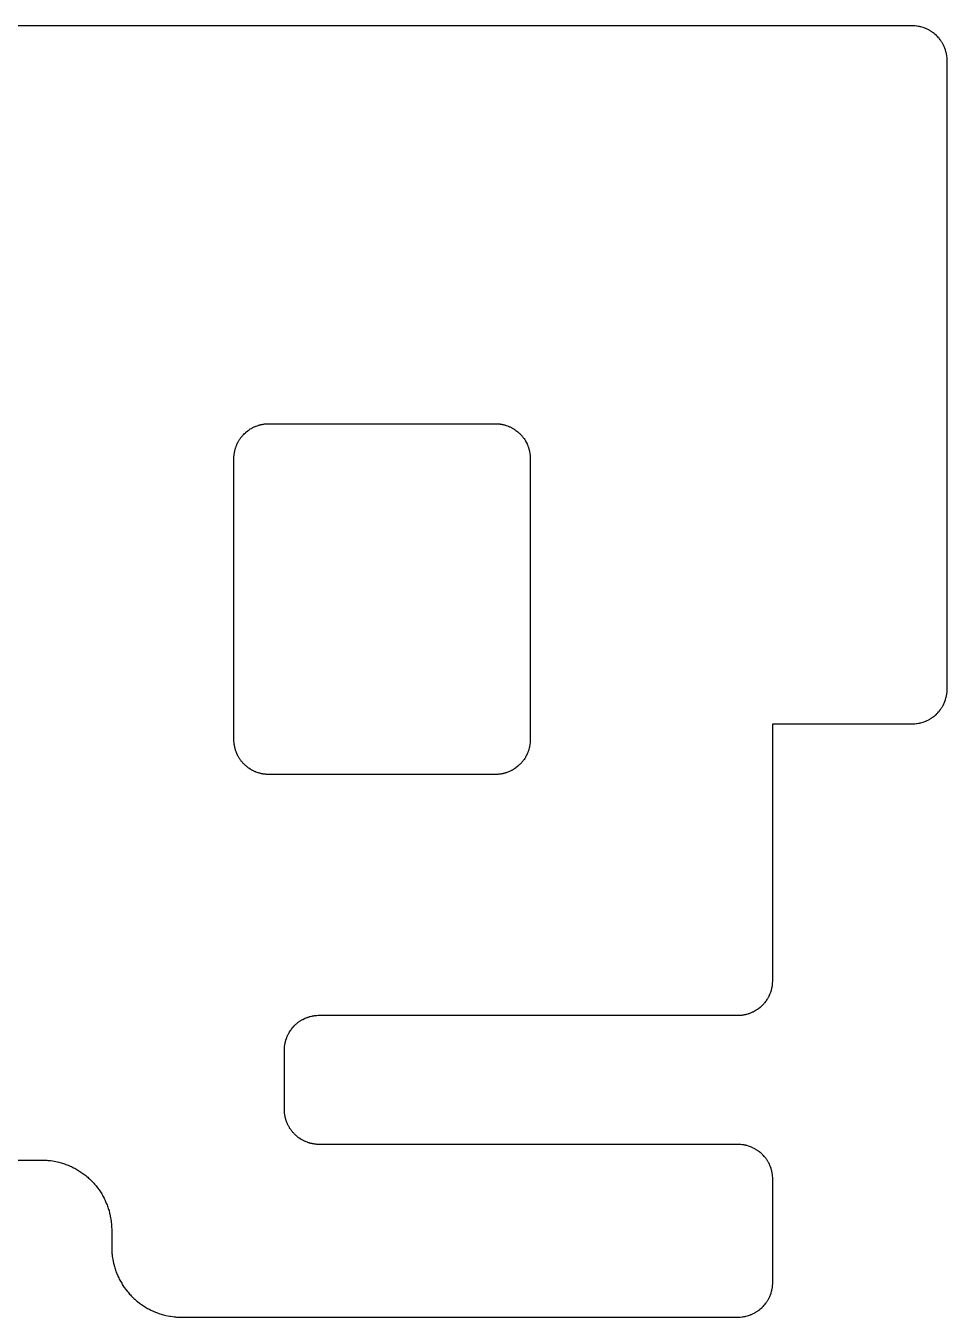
# Model space of a CAD drawing. Header units: metres. Extents: x -5 to 106, y 0 to 37.
# Drawn here: x 79.54 to 105.95, y 0 to 37 of the extents above; entities that cross this region are included whole.
import ezdxf

# ---------------------------------------------------------------- set-up
doc = ezdxf.new("R2010")
doc.units = ezdxf.units.M

msp = doc.modelspace()

# ---------------------------------------------------------------- linework, layer by layer
for p, q in [((104.968, 37), (-4.01758, 37)), ((104.985, 36.999), (104.968, 37)), ((105.002, 36.999), (104.985, 36.999)), ((105.02, 36.998), (105.002, 36.999)), ((105.072, 36.9922), (105.02, 36.998)), ((105.089, 36.9902), (105.072, 36.9922)), ((105.124, 36.9844), (105.089, 36.9902)), ((105.141, 36.9814), (105.124, 36.9844)), ((105.158, 36.9785), (105.141, 36.9814)), ((105.175, 36.9746), (105.158, 36.9785)), ((105.192, 36.9707), (105.175, 36.9746)), ((105.259, 36.9512), (105.192, 36.9707)), ((105.309, 36.9336), (105.259, 36.9512)), ((105.324, 36.9268), (105.309, 36.9336)), ((105.341, 36.9209), (105.324, 36.9268)), ((105.356, 36.9131), (105.341, 36.9209)), ((105.373, 36.9062), (105.356, 36.9131)), ((105.42, 36.8828), (105.373, 36.9062)), ((105.435, 36.875), (105.42, 36.8828)), ((105.45, 36.8662), (105.435, 36.875)), ((105.465, 36.8574), (105.45, 36.8662)), ((105.479, 36.8477), (105.465, 36.8574)), ((105.495, 36.8389), (105.479, 36.8477)), ((105.509, 36.8291), (105.495, 36.8389)), ((105.523, 36.8193), (105.509, 36.8291)), ((105.538, 36.8086), (105.523, 36.8193)), ((105.552, 36.7988), (105.538, 36.8086)), ((105.579, 36.7773), (105.552, 36.7988)), ((105.593, 36.7656), (105.579, 36.7773)), ((105.606, 36.7549), (105.593, 36.7656)), ((105.645, 36.7197), (105.606, 36.7549)), ((105.657, 36.707), (105.645, 36.7197)), ((105.669, 36.6943), (105.657, 36.707)), ((105.682, 36.6816), (105.669, 36.6943)), ((105.705, 36.6562), (105.682, 36.6816)), ((105.716, 36.6426), (105.705, 36.6562)), ((105.728, 36.6289), (105.716, 36.6426)), ((105.749, 36.6016), (105.728, 36.6289)), ((105.759, 36.5879), (105.749, 36.6016)), ((105.77, 36.5732), (105.759, 36.5879)), ((105.779, 36.5596), (105.77, 36.5732)), ((105.789, 36.5449), (105.779, 36.5596)), ((105.798, 36.5303), (105.789, 36.5449)), ((105.808, 36.5146), (105.798, 36.5303)), ((105.816, 36.5), (105.808, 36.5146)), ((105.824, 36.4844), (105.816, 36.5)), ((105.833, 36.4697), (105.824, 36.4844)), ((105.856, 36.4229), (105.833, 36.4697)), ((105.863, 36.4062), (105.856, 36.4229)), ((105.877, 36.375), (105.863, 36.4062)), ((105.884, 36.3584), (105.877, 36.375)), ((105.901, 36.3086), (105.884, 36.3584)), ((105.916, 36.2588), (105.901, 36.3086)), ((105.92, 36.2422), (105.916, 36.2588)), ((105.925, 36.2246), (105.92, 36.2422)), ((105.928, 36.208), (105.925, 36.2246)), ((105.932, 36.1904), (105.928, 36.208)), ((105.935, 36.1738), (105.932, 36.1904)), ((105.938, 36.1562), (105.935, 36.1738)), ((105.94, 36.1396), (105.938, 36.1562)), ((105.946, 36.0869), (105.94, 36.1396)), ((105.947, 36.0693), (105.946, 36.0869)), ((105.948, 36.0527), (105.947, 36.0693)), ((105.95, 36.0176), (105.948, 36.0527)), ((105.95, 17.9824), (105.95, 36.0176)), ((86.1289, 25.5273), (86.1445, 25.5332)), ((86.1445, 25.5332), (86.1943, 25.5508)), ((86.1943, 25.5508), (86.2109, 25.5557)), ((86.2109, 25.5557), (86.2275, 25.5615)), ((86.2275, 25.5615), (86.2441, 25.5654)), ((86.2441, 25.5654), (86.2617, 25.5703)), ((86.2617, 25.5703), (86.2783, 25.5742)), ((86.2783, 25.5742), (86.2959, 25.5781)), ((86.2959, 25.5781), (86.3125, 25.5811)), ((86.3125, 25.5811), (86.3301, 25.585)), ((86.3301, 25.585), (86.3467, 25.5879)), ((86.3467, 25.5879), (86.3643, 25.5898)), ((86.3643, 25.5898), (86.3818, 25.5928)), ((86.3818, 25.5928), (86.3984, 25.5947)), ((86.3984, 25.5947), (86.416, 25.5957)), ((86.416, 25.5957), (86.4336, 25.5977)), ((86.4336, 25.5977), (86.4688, 25.5996)), ((86.4688, 25.5996), (93.0352, 25.5996)), ((93.0352, 25.5996), (93.0527, 25.5986)), ((93.0527, 25.5986), (93.0693, 25.5977)), ((93.0693, 25.5977), (93.0869, 25.5957)), ((93.0869, 25.5957), (93.1045, 25.5947)), ((93.1045, 25.5947), (93.1221, 25.5928)), ((93.1221, 25.5928), (93.1396, 25.5898)), ((93.1396, 25.5898), (93.1562, 25.5879)), ((93.1562, 25.5879), (93.1738, 25.585)), ((93.1738, 25.585), (93.1904, 25.5811)), ((93.1904, 25.5811), (93.208, 25.5781)), ((93.208, 25.5781), (93.2246, 25.5742)), ((93.2246, 25.5742), (93.2422, 25.5703)), ((93.2422, 25.5703), (93.2588, 25.5654)), ((93.2588, 25.5654), (93.2754, 25.5615)), ((93.2754, 25.5615), (93.292, 25.5557)), ((93.292, 25.5557), (93.3086, 25.5508)), ((93.3086, 25.5508), (93.375, 25.5273)), ((85.6738, 25.1592), (85.6846, 25.1738)), ((85.6846, 25.1738), (85.6943, 25.1875)), ((85.6943, 25.1875), (85.7051, 25.2012)), ((85.7051, 25.2012), (85.7158, 25.2158)), ((85.7158, 25.2158), (85.7266, 25.2295)), ((85.7266, 25.2295), (85.7373, 25.2422)), ((85.7373, 25.2422), (85.749, 25.2559)), ((85.749, 25.2559), (85.7598, 25.2686)), ((85.7598, 25.2686), (85.7725, 25.2822)), ((85.7725, 25.2822), (85.7842, 25.2949)), ((85.7842, 25.2949), (85.8086, 25.3193)), ((85.8086, 25.3193), (85.834, 25.3428)), ((85.834, 25.3428), (85.8477, 25.3545)), ((85.8477, 25.3545), (85.8604, 25.3662)), ((85.8604, 25.3662), (85.9014, 25.3984)), ((85.9014, 25.3984), (85.916, 25.4092)), ((85.916, 25.4092), (85.9297, 25.4189)), ((85.9297, 25.4189), (85.9736, 25.4482)), ((85.9736, 25.4482), (86.0029, 25.4658)), ((86.0029, 25.4658), (86.0186, 25.4746)), ((86.0186, 25.4746), (86.0342, 25.4824)), ((86.0342, 25.4824), (86.0498, 25.4912)), ((86.0498, 25.4912), (86.0654, 25.499)), ((86.0654, 25.499), (86.0811, 25.5059)), ((86.0811, 25.5059), (86.0967, 25.5137)), ((86.0967, 25.5137), (86.1123, 25.5205)), ((86.1123, 25.5205), (86.1289, 25.5273)), ((93.375, 25.5273), (93.4062, 25.5137)), ((93.4062, 25.5137), (93.4229, 25.5059)), ((93.4229, 25.5059), (93.4385, 25.499)), ((93.4385, 25.499), (93.4541, 25.4912)), ((93.4541, 25.4912), (93.4697, 25.4824)), ((93.4697, 25.4824), (93.4844, 25.4746)), ((93.4844, 25.4746), (93.5, 25.4658)), ((93.5, 25.4658), (93.5146, 25.457)), ((93.5146, 25.457), (93.5303, 25.4482)), ((93.5303, 25.4482), (93.5596, 25.4287)), ((93.5596, 25.4287), (93.5732, 25.4189)), ((93.5732, 25.4189), (93.5879, 25.4092)), ((93.5879, 25.4092), (93.6426, 25.3662)), ((93.6426, 25.3662), (93.6562, 25.3545)), ((93.6562, 25.3545), (93.6943, 25.3193)), ((93.6943, 25.3193), (93.707, 25.3066)), ((93.707, 25.3066), (93.7197, 25.2949)), ((93.7197, 25.2949), (93.7314, 25.2822)), ((93.7314, 25.2822), (93.7432, 25.2686)), ((93.7432, 25.2686), (93.7549, 25.2559)), ((93.7549, 25.2559), (93.7656, 25.2422)), ((93.7656, 25.2422), (93.7773, 25.2295)), ((93.7773, 25.2295), (93.7881, 25.2158)), ((93.7881, 25.2158), (93.7988, 25.2012)), ((93.7988, 25.2012), (93.8086, 25.1875)), ((93.8086, 25.1875), (93.8193, 25.1738)), ((93.8193, 25.1738), (93.8389, 25.1445)), ((85.5156, 24.7559), (85.5215, 24.791)), ((85.5215, 24.791), (85.5254, 24.8076)), ((85.5254, 24.8076), (85.5293, 24.8252)), ((85.5293, 24.8252), (85.5371, 24.8584)), ((85.5371, 24.8584), (85.542, 24.875)), ((85.542, 24.875), (85.5469, 24.8926)), ((85.5469, 24.8926), (85.5527, 24.9092)), ((85.5527, 24.9092), (85.5576, 24.9258)), ((85.5576, 24.9258), (85.5635, 24.9414)), ((85.5635, 24.9414), (85.5693, 24.958)), ((85.5693, 24.958), (85.5762, 24.9746)), ((85.5762, 24.9746), (85.583, 24.9902)), ((85.583, 24.9902), (85.5898, 25.0068)), ((85.5898, 25.0068), (85.5967, 25.0225)), ((85.5967, 25.0225), (85.6201, 25.0693)), ((85.6201, 25.0693), (85.6289, 25.085)), ((85.6289, 25.085), (85.6377, 25.0996)), ((85.6377, 25.0996), (85.6465, 25.1152)), ((85.6465, 25.1152), (85.6553, 25.1299)), ((85.6553, 25.1299), (85.665, 25.1445)), ((85.665, 25.1445), (85.6738, 25.1592)), ((93.8389, 25.1445), (93.8477, 25.1299)), ((93.8477, 25.1299), (93.8574, 25.1152)), ((93.8574, 25.1152), (93.8662, 25.0996)), ((93.8662, 25.0996), (93.875, 25.085)), ((93.875, 25.085), (93.9062, 25.0225)), ((93.9062, 25.0225), (93.9131, 25.0068)), ((93.9131, 25.0068), (93.9209, 24.9902)), ((93.9209, 24.9902), (93.9268, 24.9746)), ((93.9268, 24.9746), (93.9336, 24.958)), ((93.9336, 24.958), (93.9395, 24.9414)), ((93.9395, 24.9414), (93.9453, 24.9258)), ((93.9453, 24.9258), (93.9512, 24.9092)), ((93.9512, 24.9092), (93.9561, 24.8926)), ((93.9561, 24.8926), (93.9609, 24.875)), ((93.9609, 24.875), (93.9707, 24.8418)), ((93.9707, 24.8418), (93.9746, 24.8252)), ((93.9746, 24.8252), (93.9785, 24.8076)), ((93.9785, 24.8076), (93.9814, 24.791)), ((93.9814, 24.791), (93.9873, 24.7559)), ((85.5029, 24.5996), (85.5039, 24.6172)), ((85.5029, 16.5508), (85.5029, 24.5996)), ((85.5039, 24.6348), (85.5059, 24.6699)), ((85.5039, 24.6172), (85.5039, 24.6348)), ((85.5059, 24.6699), (85.5068, 24.6865)), ((85.5068, 24.6865), (85.5127, 24.7393)), ((85.5127, 24.7393), (85.5156, 24.7559)), ((93.9873, 24.7559), (93.9902, 24.7393)), ((93.9902, 24.7393), (93.9961, 24.6865)), ((93.9961, 24.6865), (93.998, 24.6699)), ((93.998, 24.6699), (93.999, 24.6523)), ((93.999, 24.6523), (93.999, 24.6348)), ((93.999, 24.6348), (94, 24.6172)), ((94, 24.6172), (94, 16.5332)), ((105.92, 17.7578), (105.925, 17.7754)), ((105.925, 17.7754), (105.928, 17.792)), ((105.928, 17.792), (105.932, 17.8096)), ((105.932, 17.8096), (105.935, 17.8262)), ((105.935, 17.8262), (105.938, 17.8438)), ((105.938, 17.8438), (105.94, 17.8604)), ((105.94, 17.8604), (105.946, 17.9131)), ((105.946, 17.9131), (105.947, 17.9307)), ((105.947, 17.9307), (105.948, 17.9473)), ((105.948, 17.9473), (105.95, 17.9824)), ((105.728, 17.3711), (105.749, 17.3984)), ((105.749, 17.3984), (105.759, 17.4121)), ((105.759, 17.4121), (105.77, 17.4268)), ((105.77, 17.4268), (105.779, 17.4404)), ((105.779, 17.4404), (105.789, 17.4551)), ((105.789, 17.4551), (105.798, 17.4697)), ((105.798, 17.4697), (105.808, 17.4854)), ((105.808, 17.4854), (105.816, 17.5)), ((105.816, 17.5), (105.824, 17.5156)), ((105.824, 17.5156), (105.833, 17.5303)), ((105.833, 17.5303), (105.856, 17.5771)), ((105.856, 17.5771), (105.863, 17.5938)), ((105.863, 17.5938), (105.877, 17.625)), ((105.877, 17.625), (105.884, 17.6416)), ((105.884, 17.6416), (105.901, 17.6914)), ((105.901, 17.6914), (105.916, 17.7412)), ((105.916, 17.7412), (105.92, 17.7578)), ((105.141, 17.0186), (105.158, 17.0215)), ((105.158, 17.0215), (105.175, 17.0254)), ((105.175, 17.0254), (105.192, 17.0293)), ((105.192, 17.0293), (105.259, 17.0488)), ((105.259, 17.0488), (105.309, 17.0664)), ((105.309, 17.0664), (105.324, 17.0732)), ((105.324, 17.0732), (105.341, 17.0791)), ((105.341, 17.0791), (105.356, 17.0869)), ((105.356, 17.0869), (105.373, 17.0938)), ((105.373, 17.0938), (105.42, 17.1172)), ((105.42, 17.1172), (105.435, 17.125)), ((105.435, 17.125), (105.45, 17.1338)), ((105.45, 17.1338), (105.465, 17.1426)), ((105.465, 17.1426), (105.479, 17.1523)), ((105.479, 17.1523), (105.495, 17.1611)), ((105.495, 17.1611), (105.509, 17.1709)), ((105.509, 17.1709), (105.523, 17.1807)), ((105.523, 17.1807), (105.538, 17.1914)), ((105.538, 17.1914), (105.552, 17.2012)), ((105.552, 17.2012), (105.579, 17.2227)), ((105.579, 17.2227), (105.593, 17.2344)), ((105.593, 17.2344), (105.606, 17.2451)), ((105.606, 17.2451), (105.645, 17.2803)), ((105.645, 17.2803), (105.657, 17.293)), ((105.657, 17.293), (105.669, 17.3057)), ((105.669, 17.3057), (105.682, 17.3184)), ((105.682, 17.3184), (105.705, 17.3438)), ((105.705, 17.3438), (105.716, 17.3574)), ((105.716, 17.3574), (105.728, 17.3711)), ((100.95, 9.63281), (100.95, 17)), ((100.95, 17), (104.968, 17)), ((104.968, 17), (104.985, 17.001)), ((104.985, 17.001), (105.002, 17.001)), ((105.002, 17.001), (105.02, 17.002)), ((105.02, 17.002), (105.072, 17.0078)), ((105.072, 17.0078), (105.089, 17.0098)), ((105.089, 17.0098), (105.124, 17.0156)), ((105.124, 17.0156), (105.141, 17.0186)), ((85.5039, 16.5332), (85.5029, 16.5508)), ((85.5039, 16.5156), (85.5039, 16.5332)), ((85.5059, 16.4805), (85.5039, 16.5156)), ((85.5068, 16.4639), (85.5059, 16.4805)), ((85.5127, 16.4111), (85.5068, 16.4639)), ((85.5156, 16.3945), (85.5127, 16.4111)), ((85.5215, 16.3594), (85.5156, 16.3945)), ((85.5254, 16.3428), (85.5215, 16.3594)), ((85.5293, 16.3252), (85.5254, 16.3428)), ((85.5371, 16.292), (85.5293, 16.3252)), ((85.542, 16.2754), (85.5371, 16.292)), ((93.9707, 16.3086), (93.9609, 16.2754)), ((93.9746, 16.3252), (93.9707, 16.3086)), ((93.9785, 16.3428), (93.9746, 16.3252)), ((93.9814, 16.3594), (93.9785, 16.3428)), ((93.9873, 16.3945), (93.9814, 16.3594)), ((93.9902, 16.4111), (93.9873, 16.3945)), ((93.9961, 16.4639), (93.9902, 16.4111)), ((93.998, 16.4805), (93.9961, 16.4639)), ((93.999, 16.498), (93.998, 16.4805)), ((94, 16.5332), (93.999, 16.5156)), ((93.999, 16.5156), (93.999, 16.498)), ((85.5469, 16.2578), (85.542, 16.2754)), ((85.5527, 16.2412), (85.5469, 16.2578)), ((85.5576, 16.2246), (85.5527, 16.2412)), ((85.5635, 16.209), (85.5576, 16.2246)), ((85.5693, 16.1924), (85.5635, 16.209)), ((85.5762, 16.1758), (85.5693, 16.1924)), ((85.583, 16.1602), (85.5762, 16.1758)), ((85.5898, 16.1436), (85.583, 16.1602)), ((85.5967, 16.1279), (85.5898, 16.1436)), ((85.6201, 16.0811), (85.5967, 16.1279)), ((85.6289, 16.0654), (85.6201, 16.0811)), ((85.6377, 16.0508), (85.6289, 16.0654)), ((85.6465, 16.0352), (85.6377, 16.0508)), ((85.6553, 16.0205), (85.6465, 16.0352)), ((85.665, 16.0059), (85.6553, 16.0205)), ((85.6738, 15.9912), (85.665, 16.0059)), ((85.6846, 15.9766), (85.6738, 15.9912)), ((85.6943, 15.9629), (85.6846, 15.9766)), ((85.7051, 15.9492), (85.6943, 15.9629)), ((85.7158, 15.9346), (85.7051, 15.9492)), ((85.7266, 15.9209), (85.7158, 15.9346)), ((85.7373, 15.9082), (85.7266, 15.9209)), ((93.7773, 15.9209), (93.7656, 15.9082)), ((93.7881, 15.9346), (93.7773, 15.9209)), ((93.7988, 15.9492), (93.7881, 15.9346)), ((93.8086, 15.9629), (93.7988, 15.9492)), ((93.8193, 15.9766), (93.8086, 15.9629)), ((93.8389, 16.0059), (93.8193, 15.9766)), ((93.8477, 16.0205), (93.8389, 16.0059)), ((93.8574, 16.0352), (93.8477, 16.0205)), ((93.8662, 16.0508), (93.8574, 16.0352)), ((93.875, 16.0654), (93.8662, 16.0508)), ((93.9062, 16.1279), (93.875, 16.0654)), ((93.9131, 16.1436), (93.9062, 16.1279)), ((93.9209, 16.1602), (93.9131, 16.1436)), ((93.9268, 16.1758), (93.9209, 16.1602)), ((93.9336, 16.1924), (93.9268, 16.1758)), ((93.9395, 16.209), (93.9336, 16.1924)), ((93.9453, 16.2246), (93.9395, 16.209)), ((93.9512, 16.2412), (93.9453, 16.2246)), ((93.9561, 16.2578), (93.9512, 16.2412)), ((93.9609, 16.2754), (93.9561, 16.2578)), ((85.749, 15.8945), (85.7373, 15.9082)), ((85.7598, 15.8818), (85.749, 15.8945)), ((85.7725, 15.8682), (85.7598, 15.8818)), ((85.7842, 15.8555), (85.7725, 15.8682)), ((85.8086, 15.8311), (85.7842, 15.8555)), ((85.834, 15.8076), (85.8086, 15.8311)), ((85.8477, 15.7959), (85.834, 15.8076)), ((85.8604, 15.7842), (85.8477, 15.7959)), ((85.9014, 15.752), (85.8604, 15.7842)), ((85.916, 15.7412), (85.9014, 15.752)), ((85.9297, 15.7314), (85.916, 15.7412)), ((85.9736, 15.7021), (85.9297, 15.7314)), ((86.0029, 15.6846), (85.9736, 15.7021)), ((86.0186, 15.6758), (86.0029, 15.6846)), ((86.0342, 15.668), (86.0186, 15.6758)), ((86.0498, 15.6592), (86.0342, 15.668)), ((86.0654, 15.6514), (86.0498, 15.6592)), ((86.0811, 15.6445), (86.0654, 15.6514)), ((86.0967, 15.6367), (86.0811, 15.6445)), ((86.1123, 15.6299), (86.0967, 15.6367)), ((86.1289, 15.623), (86.1123, 15.6299)), ((86.1445, 15.6172), (86.1289, 15.623)), ((86.1943, 15.5996), (86.1445, 15.6172)), ((86.2109, 15.5947), (86.1943, 15.5996)), ((86.2275, 15.5889), (86.2109, 15.5947)), ((86.2441, 15.585), (86.2275, 15.5889)), ((86.2617, 15.5801), (86.2441, 15.585)), ((86.2783, 15.5762), (86.2617, 15.5801)), ((86.2959, 15.5723), (86.2783, 15.5762)), ((86.3125, 15.5693), (86.2959, 15.5723)), ((86.3301, 15.5654), (86.3125, 15.5693)), ((86.3467, 15.5625), (86.3301, 15.5654)), ((86.3643, 15.5605), (86.3467, 15.5625)), ((86.3818, 15.5576), (86.3643, 15.5605)), ((86.3984, 15.5557), (86.3818, 15.5576)), ((86.416, 15.5547), (86.3984, 15.5557)), ((86.4336, 15.5527), (86.416, 15.5547)), ((86.4688, 15.5508), (86.4336, 15.5527)), ((93.0352, 15.5508), (86.4688, 15.5508)), ((93.0527, 15.5518), (93.0352, 15.5508)), ((93.0693, 15.5527), (93.0527, 15.5518)), ((93.0869, 15.5547), (93.0693, 15.5527)), ((93.1045, 15.5557), (93.0869, 15.5547)), ((93.1221, 15.5576), (93.1045, 15.5557)), ((93.1396, 15.5605), (93.1221, 15.5576)), ((93.1562, 15.5625), (93.1396, 15.5605)), ((93.1738, 15.5654), (93.1562, 15.5625)), ((93.1904, 15.5693), (93.1738, 15.5654)), ((93.208, 15.5723), (93.1904, 15.5693)), ((93.2246, 15.5762), (93.208, 15.5723)), ((93.2422, 15.5801), (93.2246, 15.5762)), ((93.2588, 15.585), (93.2422, 15.5801)), ((93.2754, 15.5889), (93.2588, 15.585)), ((93.292, 15.5947), (93.2754, 15.5889)), ((93.3086, 15.5996), (93.292, 15.5947)), ((93.375, 15.623), (93.3086, 15.5996)), ((93.4062, 15.6367), (93.375, 15.623)), ((93.4229, 15.6445), (93.4062, 15.6367)), ((93.4385, 15.6514), (93.4229, 15.6445)), ((93.4541, 15.6592), (93.4385, 15.6514)), ((93.4697, 15.668), (93.4541, 15.6592)), ((93.4844, 15.6758), (93.4697, 15.668)), ((93.5, 15.6846), (93.4844, 15.6758)), ((93.5146, 15.6934), (93.5, 15.6846)), ((93.5303, 15.7021), (93.5146, 15.6934)), ((93.5596, 15.7217), (93.5303, 15.7021)), ((93.5732, 15.7314), (93.5596, 15.7217)), ((93.5879, 15.7412), (93.5732, 15.7314)), ((93.6426, 15.7842), (93.5879, 15.7412)), ((93.6562, 15.7959), (93.6426, 15.7842)), ((93.6943, 15.8311), (93.6562, 15.7959)), ((93.707, 15.8438), (93.6943, 15.8311)), ((93.7197, 15.8555), (93.707, 15.8438)), ((93.7314, 15.8682), (93.7197, 15.8555)), ((93.7432, 15.8818), (93.7314, 15.8682)), ((93.7549, 15.8945), (93.7432, 15.8818)), ((93.7656, 15.9082), (93.7549, 15.8945)), ((100.946, 9.5625), (100.95, 9.63281)), ((100.856, 9.22754), (100.87, 9.25879)), ((100.87, 9.25879), (100.884, 9.29199)), ((100.884, 9.29199), (100.89, 9.30762)), ((100.89, 9.30762), (100.901, 9.34082)), ((100.901, 9.34082), (100.911, 9.37402)), ((100.911, 9.37402), (100.916, 9.3916)), ((100.916, 9.3916), (100.92, 9.4082)), ((100.92, 9.4082), (100.925, 9.4248)), ((100.925, 9.4248), (100.928, 9.44238)), ((100.928, 9.44238), (100.932, 9.45898)), ((100.932, 9.45898), (100.935, 9.47656)), ((100.935, 9.47656), (100.938, 9.49316)), ((100.938, 9.49316), (100.94, 9.51074)), ((100.94, 9.51074), (100.944, 9.5459)), ((100.944, 9.5459), (100.946, 9.5625)), ((100.538, 8.84082), (100.593, 8.88379)), ((100.593, 8.88379), (100.606, 8.89551)), ((100.606, 8.89551), (100.645, 8.93066)), ((100.645, 8.93066), (100.682, 8.96777)), ((100.682, 8.96777), (100.693, 8.98047)), ((100.693, 8.98047), (100.705, 8.99414)), ((100.705, 8.99414), (100.716, 9.00684)), ((100.716, 9.00684), (100.728, 9.02051)), ((100.728, 9.02051), (100.749, 9.04785)), ((100.749, 9.04785), (100.759, 9.0625)), ((100.759, 9.0625), (100.77, 9.07617)), ((100.77, 9.07617), (100.789, 9.10547)), ((100.789, 9.10547), (100.798, 9.12012)), ((100.798, 9.12012), (100.808, 9.13477)), ((100.808, 9.13477), (100.816, 9.15039)), ((100.816, 9.15039), (100.824, 9.16504)), ((100.824, 9.16504), (100.833, 9.18066)), ((100.833, 9.18066), (100.856, 9.22754)), ((87.4346, 8.50684), (87.4502, 8.51562)), ((87.4502, 8.51562), (87.4648, 8.52441)), ((87.4648, 8.52441), (87.4805, 8.5332)), ((87.4805, 8.5332), (87.5273, 8.55664)), ((87.5273, 8.55664), (87.543, 8.56348)), ((87.543, 8.56348), (87.5596, 8.57031)), ((87.5596, 8.57031), (87.5752, 8.57715)), ((87.5752, 8.57715), (87.5918, 8.58398)), ((87.5918, 8.58398), (87.6084, 8.58984)), ((87.6084, 8.58984), (87.624, 8.5957)), ((87.624, 8.5957), (87.6406, 8.60059)), ((87.6406, 8.60059), (87.6572, 8.60645)), ((87.6572, 8.60645), (87.6748, 8.61133)), ((87.6748, 8.61133), (87.6914, 8.61621)), ((87.6914, 8.61621), (87.7246, 8.62402)), ((87.7246, 8.62402), (87.7422, 8.62793)), ((87.7422, 8.62793), (87.7588, 8.63184)), ((87.7588, 8.63184), (87.7939, 8.6377)), ((87.7939, 8.6377), (87.8105, 8.64062)), ((87.8105, 8.64062), (87.8633, 8.64648)), ((87.8633, 8.64648), (87.8799, 8.64746)), ((87.8799, 8.64746), (87.915, 8.64941)), ((87.915, 8.64941), (87.9326, 8.64941)), ((87.9326, 8.64941), (87.9502, 8.65039)), ((87.9502, 8.65039), (99.9854, 8.65039)), ((99.9854, 8.65039), (100.002, 8.65137)), ((100.002, 8.65137), (100.037, 8.65332)), ((100.037, 8.65332), (100.072, 8.65723)), ((100.072, 8.65723), (100.089, 8.66016)), ((100.089, 8.66016), (100.106, 8.66211)), ((100.106, 8.66211), (100.124, 8.66504)), ((100.124, 8.66504), (100.141, 8.66797)), ((100.141, 8.66797), (100.158, 8.67188)), ((100.158, 8.67188), (100.175, 8.67578)), ((100.175, 8.67578), (100.192, 8.67969)), ((100.192, 8.67969), (100.209, 8.68359)), ((100.209, 8.68359), (100.242, 8.69336)), ((100.242, 8.69336), (100.259, 8.69922)), ((100.259, 8.69922), (100.275, 8.7041)), ((100.275, 8.7041), (100.292, 8.70996)), ((100.292, 8.70996), (100.309, 8.7168)), ((100.309, 8.7168), (100.324, 8.72266)), ((100.324, 8.72266), (100.341, 8.72949)), ((100.341, 8.72949), (100.356, 8.73633)), ((100.356, 8.73633), (100.373, 8.74414)), ((100.373, 8.74414), (100.389, 8.75098)), ((100.389, 8.75098), (100.42, 8.7666)), ((100.42, 8.7666), (100.435, 8.77539)), ((100.435, 8.77539), (100.45, 8.78418)), ((100.45, 8.78418), (100.479, 8.80176)), ((100.479, 8.80176), (100.495, 8.81152)), ((100.495, 8.81152), (100.509, 8.82129)), ((100.509, 8.82129), (100.538, 8.84082)), ((87.0752, 8.13477), (87.084, 8.15039)), ((87.084, 8.15039), (87.1016, 8.17969)), ((87.1016, 8.17969), (87.1309, 8.22363)), ((87.1309, 8.22363), (87.1406, 8.2373)), ((87.1406, 8.2373), (87.1514, 8.25195)), ((87.1514, 8.25195), (87.1836, 8.29297)), ((87.1836, 8.29297), (87.1953, 8.30566)), ((87.1953, 8.30566), (87.207, 8.31934)), ((87.207, 8.31934), (87.2305, 8.34473)), ((87.2305, 8.34473), (87.2676, 8.38184)), ((87.2676, 8.38184), (87.2812, 8.39355)), ((87.2812, 8.39355), (87.2939, 8.4043)), ((87.2939, 8.4043), (87.3076, 8.41602)), ((87.3076, 8.41602), (87.3203, 8.42676)), ((87.3203, 8.42676), (87.334, 8.43848)), ((87.334, 8.43848), (87.3486, 8.44824)), ((87.3486, 8.44824), (87.3623, 8.45898)), ((87.3623, 8.45898), (87.376, 8.46875)), ((87.376, 8.46875), (87.3906, 8.47949)), ((87.3906, 8.47949), (87.4053, 8.48828)), ((87.4053, 8.48828), (87.4199, 8.49805)), ((87.4199, 8.49805), (87.4346, 8.50684)), ((86.9551, 7.75488), (86.957, 7.77148)), ((86.957, 7.77148), (86.96, 7.78906)), ((86.96, 7.78906), (86.9619, 7.80664)), ((86.9619, 7.80664), (86.9648, 7.82324)), ((86.9648, 7.82324), (86.9688, 7.84082)), ((86.9688, 7.84082), (86.9717, 7.8584)), ((86.9717, 7.8584), (86.9795, 7.8916)), ((86.9795, 7.8916), (86.9844, 7.90918)), ((86.9844, 7.90918), (86.9883, 7.92578)), ((86.9883, 7.92578), (86.9941, 7.94238)), ((86.9941, 7.94238), (86.999, 7.95898)), ((86.999, 7.95898), (87.0166, 8.00879)), ((87.0166, 8.00879), (87.0225, 8.02441)), ((87.0225, 8.02441), (87.0293, 8.04102)), ((87.0293, 8.04102), (87.0361, 8.05664)), ((87.0361, 8.05664), (87.0439, 8.07227)), ((87.0439, 8.07227), (87.0508, 8.08789)), ((87.0508, 8.08789), (87.0586, 8.10352)), ((87.0586, 8.10352), (87.0674, 8.11914)), ((87.0674, 8.11914), (87.0752, 8.13477)), ((86.9502, 7.68457), (86.9521, 7.71973)), ((86.9502, 5.91504), (86.9502, 7.68457)), ((86.9521, 7.71973), (86.9541, 7.7373)), ((86.9541, 7.7373), (86.9551, 7.75488)), ((86.9521, 5.87988), (86.9502, 5.91504)), ((86.9541, 5.86328), (86.9521, 5.87988)), ((86.9551, 5.8457), (86.9541, 5.86328)), ((86.957, 5.82812), (86.9551, 5.8457)), ((86.96, 5.81055), (86.957, 5.82812)), ((86.9619, 5.79395), (86.96, 5.81055)), ((86.9648, 5.77637), (86.9619, 5.79395)), ((86.9688, 5.75879), (86.9648, 5.77637)), ((86.9717, 5.74219), (86.9688, 5.75879)), ((86.9756, 5.72461), (86.9717, 5.74219)), ((86.9795, 5.70801), (86.9756, 5.72461)), ((86.9844, 5.69141), (86.9795, 5.70801)), ((86.9883, 5.6748), (86.9844, 5.69141)), ((86.9941, 5.65723), (86.9883, 5.6748)), ((86.999, 5.64062), (86.9941, 5.65723)), ((87.0049, 5.62402), (86.999, 5.64062)), ((87.0107, 5.6084), (87.0049, 5.62402)), ((87.0225, 5.5752), (87.0107, 5.6084)), ((87.0293, 5.55957), (87.0225, 5.5752)), ((87.0361, 5.54297), (87.0293, 5.55957)), ((87.0439, 5.52734), (87.0361, 5.54297)), ((87.0508, 5.51172), (87.0439, 5.52734)), ((87.0586, 5.49609), (87.0508, 5.51172)), ((87.0674, 5.48047), (87.0586, 5.49609)), ((87.0752, 5.46484), (87.0674, 5.48047)), ((87.084, 5.4502), (87.0752, 5.46484)), ((87.0928, 5.43457), (87.084, 5.4502)), ((87.1016, 5.41992), (87.0928, 5.43457)), ((87.1309, 5.37598), (87.1016, 5.41992)), ((87.1406, 5.3623), (87.1309, 5.37598)), ((87.1514, 5.34863), (87.1406, 5.3623)), ((87.1621, 5.33398), (87.1514, 5.34863)), ((87.1729, 5.32031), (87.1621, 5.33398)), ((87.1836, 5.30762), (87.1729, 5.32031)), ((87.1953, 5.29395), (87.1836, 5.30762)), ((87.207, 5.28125), (87.1953, 5.29395)), ((87.2188, 5.26758), (87.207, 5.28125)), ((87.2305, 5.25488), (87.2188, 5.26758)), ((87.2432, 5.24316), (87.2305, 5.25488)), ((87.2549, 5.23047), (87.2432, 5.24316)), ((87.2676, 5.21875), (87.2549, 5.23047)), ((87.2812, 5.20703), (87.2676, 5.21875)), ((87.2939, 5.19531), (87.2812, 5.20703)), ((87.3076, 5.18359), (87.2939, 5.19531)), ((87.3203, 5.17285), (87.3076, 5.18359)), ((87.334, 5.16211), (87.3203, 5.17285)), ((87.3486, 5.15137), (87.334, 5.16211)), ((87.3623, 5.14062), (87.3486, 5.15137)), ((87.376, 5.13086), (87.3623, 5.14062)), ((87.4199, 5.10156), (87.376, 5.13086)), ((87.4346, 5.09277), (87.4199, 5.10156)), ((87.4502, 5.08398), (87.4346, 5.09277)), ((87.4648, 5.0752), (87.4502, 5.08398)), ((87.4805, 5.06738), (87.4648, 5.0752)), ((87.4961, 5.05859), (87.4805, 5.06738)), ((87.5117, 5.05078), (87.4961, 5.05859)), ((87.5273, 5.04395), (87.5117, 5.05078)), ((87.543, 5.03613), (87.5273, 5.04395)), ((87.5596, 5.0293), (87.543, 5.03613)), ((87.5752, 5.02246), (87.5596, 5.0293)), ((87.6084, 5.01074), (87.5752, 5.02246)), ((87.624, 5.00488), (87.6084, 5.01074)), ((87.6406, 4.99902), (87.624, 5.00488)), ((87.6572, 4.99414), (87.6406, 4.99902)), ((87.6748, 4.98828), (87.6572, 4.99414)), ((87.6914, 4.98438), (87.6748, 4.98828)), ((87.708, 4.97949), (87.6914, 4.98438)), ((87.7246, 4.97559), (87.708, 4.97949)), ((87.7422, 4.97168), (87.7246, 4.97559)), ((87.7588, 4.96875), (87.7422, 4.97168)), ((87.7764, 4.96484), (87.7588, 4.96875)), ((87.7939, 4.96191), (87.7764, 4.96484)), ((87.8105, 4.95996), (87.7939, 4.96191)), ((87.8281, 4.95703), (87.8105, 4.95996)), ((87.8457, 4.95508), (87.8281, 4.95703)), ((87.8633, 4.9541), (87.8457, 4.95508)), ((87.8799, 4.95215), (87.8633, 4.9541)), ((87.915, 4.9502), (87.8799, 4.95215)), ((99.9678, 4.9502), (87.915, 4.9502)), ((99.9854, 4.94922), (99.9678, 4.9502)), ((100.002, 4.94824), (99.9854, 4.94922)), ((100.037, 4.94629), (100.002, 4.94824)), ((100.072, 4.94238), (100.037, 4.94629)), ((100.089, 4.94043), (100.072, 4.94238)), ((100.124, 4.93457), (100.089, 4.94043)), ((100.141, 4.93164), (100.124, 4.93457)), ((100.158, 4.92773), (100.141, 4.93164)), ((100.175, 4.9248), (100.158, 4.92773)), ((100.192, 4.91992), (100.175, 4.9248)), ((100.209, 4.91602), (100.192, 4.91992)), ((100.259, 4.90137), (100.209, 4.91602)), ((100.309, 4.88379), (100.259, 4.90137)), ((100.324, 4.87695), (100.309, 4.88379)), ((100.341, 4.87012), (100.324, 4.87695)), ((100.356, 4.86328), (100.341, 4.87012)), ((100.373, 4.85645), (100.356, 4.86328)), ((100.42, 4.83301), (100.373, 4.85645)), ((100.435, 4.82422), (100.42, 4.83301)), ((100.45, 4.81641), (100.435, 4.82422)), ((100.465, 4.80762), (100.45, 4.81641)), ((19.9648, 4.5), (80.0352, 4.5)), ((80.0352, 4.5), (80.0693, 4.49902)), ((80.0693, 4.49902), (80.1396, 4.49512)), ((80.1396, 4.49512), (80.1738, 4.49219)), ((80.1738, 4.49219), (80.209, 4.48926)), ((80.209, 4.48926), (80.2441, 4.48535)), ((80.2441, 4.48535), (80.3125, 4.47559)), ((80.3125, 4.47559), (80.3477, 4.46973)), ((80.3477, 4.46973), (80.4502, 4.44922)), ((80.4502, 4.44922), (80.4834, 4.44043)), ((80.4834, 4.44043), (80.5518, 4.42285)), ((100.479, 4.79785), (100.465, 4.80762)), ((100.495, 4.78906), (100.479, 4.79785)), ((100.509, 4.7793), (100.495, 4.78906)), ((100.523, 4.76953), (100.509, 4.7793)), ((100.538, 4.75879), (100.523, 4.76953)), ((100.552, 4.74902), (100.538, 4.75879)), ((100.579, 4.72754), (100.552, 4.74902)), ((100.593, 4.71582), (100.579, 4.72754)), ((100.606, 4.70508), (100.593, 4.71582)), ((100.632, 4.68164), (100.606, 4.70508)), ((100.645, 4.66895), (100.632, 4.68164)), ((100.657, 4.65723), (100.645, 4.66895)), ((100.669, 4.64453), (100.657, 4.65723)), ((100.682, 4.63184), (100.669, 4.64453)), ((100.705, 4.60645), (100.682, 4.63184)), ((100.716, 4.59277), (100.705, 4.60645)), ((100.728, 4.5791), (100.716, 4.59277)), ((100.749, 4.55176), (100.728, 4.5791)), ((100.759, 4.53809), (100.749, 4.55176)), ((100.77, 4.52344), (100.759, 4.53809)), ((100.779, 4.50879), (100.77, 4.52344)), ((100.789, 4.49512), (100.779, 4.50879)), ((100.798, 4.47949), (100.789, 4.49512)), ((100.808, 4.46484), (100.798, 4.47949)), ((100.816, 4.4502), (100.808, 4.46484)), ((100.824, 4.43457), (100.816, 4.4502)), ((80.5518, 4.42285), (80.585, 4.41309)), ((80.585, 4.41309), (80.6182, 4.40234)), ((80.6182, 4.40234), (80.6514, 4.39062)), ((80.6514, 4.39062), (80.6836, 4.37891)), ((80.6836, 4.37891), (80.7168, 4.36719)), ((80.7168, 4.36719), (80.749, 4.35449)), ((80.749, 4.35449), (80.8135, 4.32715)), ((80.8135, 4.32715), (80.8457, 4.3125)), ((80.8457, 4.3125), (80.877, 4.29785)), ((80.877, 4.29785), (80.9082, 4.28223)), ((80.9082, 4.28223), (80.9385, 4.26562)), ((80.9385, 4.26562), (80.9697, 4.24902)), ((80.9697, 4.24902), (81, 4.23242)), ((81, 4.23242), (81.0303, 4.21387)), ((81.0303, 4.21387), (81.0596, 4.19629)), ((81.0596, 4.19629), (81.0889, 4.17773)), ((81.0889, 4.17773), (81.1475, 4.13867)), ((81.1475, 4.13867), (81.2041, 4.09766)), ((81.2041, 4.09766), (81.2588, 4.05469)), ((100.833, 4.41992), (100.824, 4.43457)), ((100.856, 4.37305), (100.833, 4.41992)), ((100.863, 4.35645), (100.856, 4.37305)), ((100.87, 4.34082), (100.863, 4.35645)), ((100.877, 4.32422), (100.87, 4.34082)), ((100.884, 4.30859), (100.877, 4.32422)), ((100.901, 4.25879), (100.884, 4.30859)), ((100.916, 4.20898), (100.901, 4.25879)), ((100.92, 4.19238), (100.916, 4.20898)), ((100.925, 4.1748), (100.92, 4.19238)), ((100.928, 4.1582), (100.925, 4.1748)), ((100.932, 4.14062), (100.928, 4.1582)), ((100.935, 4.12402), (100.932, 4.14062)), ((100.94, 4.08887), (100.935, 4.12402)), ((100.942, 4.07227), (100.94, 4.08887)), ((100.946, 4.03711), (100.942, 4.07227)), ((81.2588, 4.05469), (81.2852, 4.03223)), ((81.2852, 4.03223), (81.3125, 4.00977)), ((81.3125, 4.00977), (81.3379, 3.98633)), ((81.3379, 3.98633), (81.3643, 3.96289)), ((81.3643, 3.96289), (81.3896, 3.93848)), ((81.3896, 3.93848), (81.4385, 3.88965)), ((81.4385, 3.88965), (81.4629, 3.86426)), ((81.4629, 3.86426), (81.4863, 3.83789)), ((81.4863, 3.83789), (81.5098, 3.8125)), ((81.5098, 3.8125), (81.5322, 3.78516)), ((81.5322, 3.78516), (81.5547, 3.75879)), ((81.5547, 3.75879), (81.5977, 3.7041)), ((81.5977, 3.7041), (81.6387, 3.64746)), ((100.948, 4.00195), (100.946, 4.03711)), ((100.949, 3.98535), (100.948, 4.00195)), ((100.95, 3.96777), (100.949, 3.98535)), ((100.95, 0.982422), (100.95, 3.96777)), ((81.6387, 3.64746), (81.6777, 3.58887)), ((81.6777, 3.58887), (81.6963, 3.55957)), ((81.6963, 3.55957), (81.7139, 3.53027)), ((81.7139, 3.53027), (81.7324, 3.5)), ((81.7324, 3.5), (81.749, 3.46973)), ((81.749, 3.46973), (81.7656, 3.43848)), ((81.7656, 3.43848), (81.7822, 3.4082)), ((81.7822, 3.4082), (81.7979, 3.37695)), ((81.7979, 3.37695), (81.8125, 3.3457)), ((81.8125, 3.3457), (81.8271, 3.31348)), ((81.8271, 3.31348), (81.8545, 3.24902)), ((81.8545, 3.24902), (81.8672, 3.2168)), ((81.8672, 3.2168), (81.8789, 3.18359)), ((81.8789, 3.18359), (81.8906, 3.15137)), ((81.8906, 3.15137), (81.9023, 3.11816)), ((81.9023, 3.11816), (81.9131, 3.08496)), ((81.9131, 3.08496), (81.9229, 3.05176)), ((81.9229, 3.05176), (81.9404, 2.9834)), ((81.9404, 2.9834), (81.9492, 2.9502)), ((81.9492, 2.9502), (81.9697, 2.84766)), ((81.9697, 2.84766), (81.9756, 2.8125)), ((81.9756, 2.8125), (81.9854, 2.74414)), ((81.9854, 2.74414), (81.9893, 2.70898)), ((81.9893, 2.70898), (81.9922, 2.67383)), ((81.9922, 2.67383), (81.9951, 2.63965)), ((81.9951, 2.63965), (81.999, 2.56934)), ((81.999, 2.56934), (82, 2.53516)), ((82, 2.53516), (82, 1.96484)), ((82, 1.96484), (82.001, 1.93066)), ((82.001, 1.93066), (82.0049, 1.86035)), ((82.0049, 1.86035), (82.0078, 1.82617)), ((82.0078, 1.82617), (82.0107, 1.79102)), ((82.0107, 1.79102), (82.0146, 1.75586)), ((82.0146, 1.75586), (82.0244, 1.6875)), ((82.0244, 1.6875), (82.0303, 1.65234)), ((82.0303, 1.65234), (82.0508, 1.5498)), ((82.0508, 1.5498), (82.0596, 1.5166)), ((82.0596, 1.5166), (82.0771, 1.44824)), ((82.0771, 1.44824), (82.0869, 1.41504)), ((82.0869, 1.41504), (82.0977, 1.38184)), ((82.0977, 1.38184), (82.1094, 1.34863)), ((82.1094, 1.34863), (82.1211, 1.31641)), ((82.1211, 1.31641), (82.1328, 1.2832)), ((82.1328, 1.2832), (82.1455, 1.25098)), ((82.1455, 1.25098), (82.1729, 1.18652)), ((82.1729, 1.18652), (82.1875, 1.1543)), ((82.1875, 1.1543), (82.2021, 1.12305)), ((82.2021, 1.12305), (82.2178, 1.0918)), ((82.2178, 1.0918), (82.2344, 1.06152)), ((82.2344, 1.06152), (82.251, 1.03027)), ((82.251, 1.03027), (82.2676, 1)), ((82.2676, 1), (82.2861, 0.969727)), ((82.2861, 0.969727), (82.3037, 0.94043)), ((82.3037, 0.94043), (82.3223, 0.911133)), ((82.3223, 0.911133), (82.3613, 0.852539)), ((82.3613, 0.852539), (82.4023, 0.795898)), ((82.4023, 0.795898), (82.4453, 0.741211)), ((82.4453, 0.741211), (82.4678, 0.714844)), ((100.901, 0.691406), (100.916, 0.741211)), ((100.916, 0.741211), (100.92, 0.757812)), ((100.92, 0.757812), (100.925, 0.775391)), ((100.925, 0.775391), (100.928, 0.791992)), ((100.928, 0.791992), (100.932, 0.80957)), ((100.932, 0.80957), (100.935, 0.826172)), ((100.935, 0.826172), (100.938, 0.84375)), ((100.938, 0.84375), (100.94, 0.860352)), ((100.94, 0.860352), (100.946, 0.913086)), ((100.946, 0.913086), (100.947, 0.930664)), ((100.947, 0.930664), (100.948, 0.947266)), ((100.948, 0.947266), (100.95, 0.982422)), ((82.4678, 0.714844), (82.4902, 0.6875)), ((82.4902, 0.6875), (82.5137, 0.662109)), ((82.5137, 0.662109), (82.5371, 0.635742)), ((82.5371, 0.635742), (82.5615, 0.610352)), ((82.5615, 0.610352), (82.6104, 0.561523)), ((82.6104, 0.561523), (82.6357, 0.537109)), ((82.6357, 0.537109), (82.6621, 0.513672)), ((82.6621, 0.513672), (82.6875, 0.490234)), ((82.6875, 0.490234), (82.7148, 0.467773)), ((82.7148, 0.467773), (82.7412, 0.445312)), ((82.7412, 0.445312), (82.7959, 0.402344)), ((82.7959, 0.402344), (82.8525, 0.361328)), ((100.716, 0.357422), (100.728, 0.371094)), ((100.728, 0.371094), (100.749, 0.398438)), ((100.749, 0.398438), (100.759, 0.412109)), ((100.759, 0.412109), (100.77, 0.426758)), ((100.77, 0.426758), (100.779, 0.44043)), ((100.779, 0.44043), (100.789, 0.455078)), ((100.789, 0.455078), (100.798, 0.469727)), ((100.798, 0.469727), (100.808, 0.485352)), ((100.808, 0.485352), (100.816, 0.5)), ((100.816, 0.5), (100.824, 0.515625)), ((100.824, 0.515625), (100.833, 0.530273)), ((100.833, 0.530273), (100.856, 0.577148)), ((100.856, 0.577148), (100.863, 0.59375)), ((100.863, 0.59375), (100.877, 0.625)), ((100.877, 0.625), (100.884, 0.641602)), ((100.884, 0.641602), (100.901, 0.691406)), ((82.8525, 0.361328), (82.9111, 0.322266)), ((82.9111, 0.322266), (82.9404, 0.303711)), ((82.9404, 0.303711), (82.9697, 0.286133)), ((82.9697, 0.286133), (83, 0.267578)), ((83, 0.267578), (83.0303, 0.250977)), ((83.0303, 0.250977), (83.0615, 0.234375)), ((83.0615, 0.234375), (83.0918, 0.217773)), ((83.0918, 0.217773), (83.123, 0.202148)), ((83.123, 0.202148), (83.1543, 0.1875)), ((83.1543, 0.1875), (83.1865, 0.172852)), ((83.1865, 0.172852), (83.251, 0.145508)), ((83.251, 0.145508), (83.2832, 0.132812)), ((83.2832, 0.132812), (83.3164, 0.121094)), ((83.3164, 0.121094), (83.3486, 0.109375)), ((83.3486, 0.109375), (83.3818, 0.097656)), ((83.3818, 0.097656), (83.415, 0.086914)), ((83.415, 0.086914), (83.4482, 0.077148)), ((83.4482, 0.077148), (83.5166, 0.05957)), ((83.5166, 0.05957), (83.5498, 0.050781)), ((83.5498, 0.050781), (83.6523, 0.030273)), ((83.6523, 0.030273), (83.6875, 0.024414)), ((83.6875, 0.024414), (83.7559, 0.014648)), ((83.7559, 0.014648), (83.791, 0.010742)), ((83.791, 0.010742), (83.8262, 0.007812)), ((83.8262, 0.007812), (83.8604, 0.004883)), ((83.8604, 0.004883), (83.9307, 0.000977)), ((83.9307, 0.000977), (83.9648, 0)), ((83.9648, 0), (99.9678, 0)), ((99.9678, 0), (99.9854, 0.000977)), ((99.9854, 0.000977), (100.002, 0.000977)), ((100.002, 0.000977), (100.02, 0.001953)), ((100.02, 0.001953), (100.072, 0.007812)), ((100.072, 0.007812), (100.089, 0.009766)), ((100.089, 0.009766), (100.124, 0.015625)), ((100.124, 0.015625), (100.141, 0.018555)), ((100.141, 0.018555), (100.158, 0.021484)), ((100.158, 0.021484), (100.175, 0.025391)), ((100.175, 0.025391), (100.192, 0.029297)), ((100.192, 0.029297), (100.259, 0.048828)), ((100.259, 0.048828), (100.309, 0.066406)), ((100.309, 0.066406), (100.324, 0.073242)), ((100.324, 0.073242), (100.341, 0.079102)), ((100.341, 0.079102), (100.356, 0.086914)), ((100.356, 0.086914), (100.373, 0.09375)), ((100.373, 0.09375), (100.42, 0.117188)), ((100.42, 0.117188), (100.435, 0.125)), ((100.435, 0.125), (100.45, 0.133789)), ((100.45, 0.133789), (100.465, 0.142578)), ((100.465, 0.142578), (100.479, 0.152344)), ((100.479, 0.152344), (100.495, 0.161133)), ((100.495, 0.161133), (100.509, 0.170898)), ((100.509, 0.170898), (100.523, 0.180664)), ((100.523, 0.180664), (100.538, 0.191406)), ((100.538, 0.191406), (100.552, 0.201172)), ((100.552, 0.201172), (100.579, 0.222656)), ((100.579, 0.222656), (100.593, 0.234375)), ((100.593, 0.234375), (100.606, 0.245117)), ((100.606, 0.245117), (100.645, 0.280273)), ((100.645, 0.280273), (100.657, 0.292969)), ((100.657, 0.292969), (100.669, 0.305664)), ((100.669, 0.305664), (100.682, 0.318359)), ((100.682, 0.318359), (100.705, 0.34375)), ((100.705, 0.34375), (100.716, 0.357422))]:
    msp.add_line(p, q)

doc.saveas('drawing.dxf')
